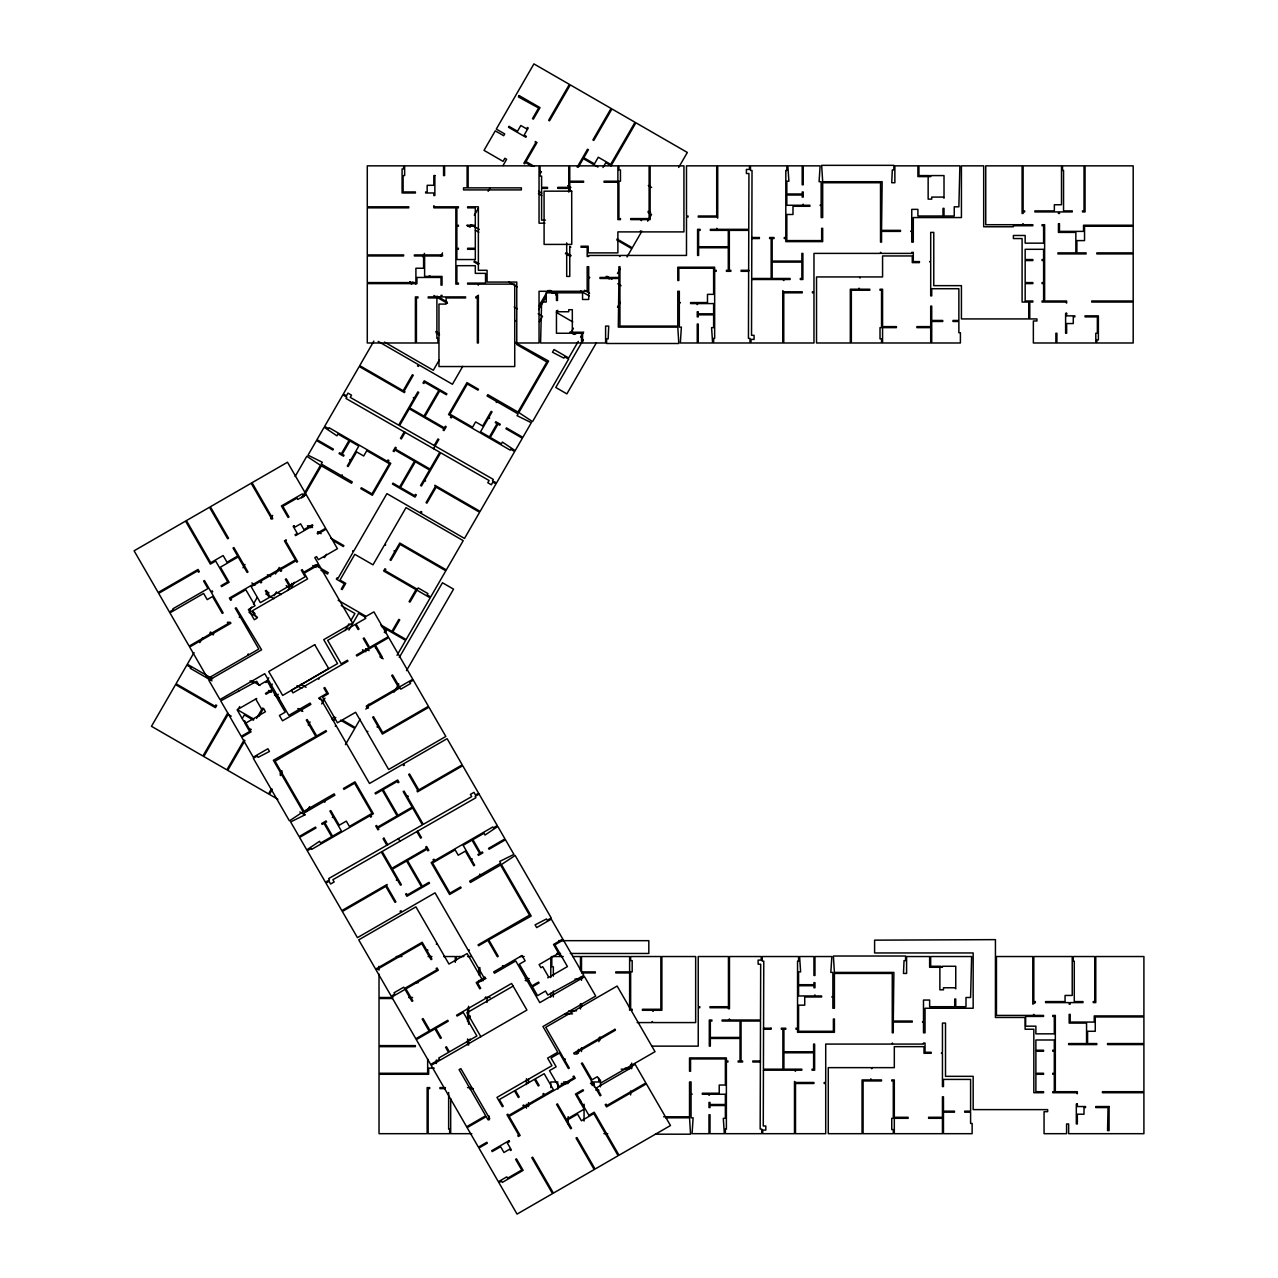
<?xml version="1.0" encoding="UTF-8"?>
<svg xmlns="http://www.w3.org/2000/svg" width="1278" height="1278" viewBox="0 0 1278 1278"><rect width="100%" height="100%" fill="white"/><g stroke="black" fill="none" stroke-linecap="round" stroke-linejoin="round"><path stroke-width="1.5" d="M433.561 448.69L438.865 439.472L437.987 438.961L434.2 445.511L435.095 446.022M270.712 518.772L272.661 515.401M295.106 476.534L306.8 456.262L320.474 465.336L301.656 497.957M194.032 652.595L187.323 664.24L212.595 678.826M199.799 642.626L202.675 637.642M243.012 567.783L244.961 564.397M373.879 341.098L359.725 365.62L403.177 390.701L412.395 374.742L413.273 375.253L404.072 391.212L404.95 391.723L404.439 392.618L359.214 366.514L343.351 393.991L346.45 395.781L347.983 393.129L351.53 395.174L350.252 397.378L398.672 425.143L414.2 398.257L413.305 397.73L414.711 397.362L417.874 391.883L418.753 392.394L409.791 407.922L423.976 416.101L438.833 390.397L424.647 382.202L423.881 383.528L422.986 383.017L424.264 380.796L446.885 393.848L446.373 394.742L439.712 390.908L424.871 416.612L444.377 427.874L445.319 426.261L446.198 426.772L443.993 430.606L443.099 430.095L443.865 428.769L409.279 408.8L399.551 425.654L493.276 479.378L492.509 480.704L496.503 483.004L514.667 451.533L510.689 449.233L510.162 450.112L452.092 416.58L451.326 417.906L450.431 417.395L451.198 416.069L448.546 414.535L466.965 382.601L478.499 389.263L477.988 390.157L467.349 384.007L449.936 414.152L472.556 427.219L475.624 421.9L482.717 425.989L491.167 411.356L492.046 411.867L488.723 417.634L489.602 418.146L488.212 418.513L480.528 431.82L489.394 436.932L497.078 423.641L495.305 422.619L495.816 421.724L500.257 424.28L499.746 425.175L497.973 424.152L490.289 437.459L501.375 443.849L502.398 442.076L515.178 450.639L522.351 438.226L505.944 428.753L506.455 427.874L522.862 437.348L531.313 422.714L517.047 415.669L518.085 413.896L497.685 402.107L496.279 402.49L496.791 401.596L487.046 395.972L487.813 394.646L517.957 412.043L546.888 361.946L516.743 344.533M422.603 256.702L424.536 253.379M411.404 284.307L412.171 282.981L409.807 281.623M440.575 256.303L442.539 252.884M303.413 496.95L321.369 465.847L351.514 483.26L352.281 481.918L342.536 476.295L342.153 474.889L341.641 475.783L321.257 464.01L322.28 462.237L308.014 455.176L316.465 440.559L332.871 450.016L333.382 449.137L316.976 439.664L324.149 427.251L336.929 435.814L337.951 434.041L349.038 440.447L341.37 453.738L339.597 452.716L339.069 453.61L343.51 456.166L344.022 455.287L342.248 454.249L349.932 440.958L358.798 446.07L351.115 459.377L349.725 459.745L350.603 460.256L347.281 466.023L348.159 466.534L356.61 451.901L363.703 456.006L366.77 450.687L389.391 463.738L371.978 493.883L361.339 487.749L360.827 488.627L372.361 495.289L390.78 463.355L388.129 461.821L388.895 460.495L388.017 459.984L387.234 461.31L329.165 427.779L328.654 428.673L324.66 426.357L342.823 394.886L346.817 397.186L346.05 398.512L439.776 452.252L430.047 469.09L395.461 449.121L396.228 447.795L395.349 447.284L393.129 451.118L394.023 451.629L394.95 450.016L414.455 461.278L399.615 486.998L392.953 483.148L392.442 484.042L415.062 497.094L416.34 494.874L415.446 494.362L414.679 495.688L400.493 487.509L415.35 461.789L429.536 469.984L420.574 485.496L421.452 486.007L424.615 480.528L425.51 481.039L425.127 479.649L440.654 452.763L489.075 480.512L487.797 482.717L491.343 484.761L492.877 482.11L495.992 483.899L480.113 511.392L434.887 485.273L435.271 486.678L426.053 502.637L426.932 503.149L436.149 487.19L479.601 512.27L464.505 538.437L421.053 513.341L421.82 512.015L420.925 511.504L420.158 512.829L386.914 493.643L353.623 551.281L352.744 550.77L353.111 552.16L338.015 578.327L337.12 577.816L336.354 579.142L344.341 583.742L341.274 589.062L342.153 589.573L345.731 583.375L339.98 580.052L354.821 554.332L373 564.828L384.263 545.323L385.668 544.939L384.774 544.428L406.021 507.622L463.211 540.658L446.326 569.908L399.774 543.038L395.413 550.578L394.023 550.946L394.902 551.457L390.046 559.876L390.924 560.403L400.142 544.428L445.814 570.803L430.702 596.954L427.156 594.909L427.922 593.583L418.178 587.944L417.411 589.286L385.045 570.595L385.812 569.269L384.918 568.758L383.64 570.962L416.005 589.653L409.104 601.619L409.982 602.146L416.9 590.164L430.191 597.848L406.132 639.527L392.825 631.843L399.742 619.878L398.864 619.367L391.947 631.332L380.652 624.814M474.298 215.295L478.228 208.506M488.148 191.301L490.145 187.866M503.053 165.501L506.631 159.287L504.858 158.264L503.069 161.363L484.011 150.357L495.273 130.851L503.692 135.708L504.714 133.934L496.295 129.078L533.916 63.9L569.397 84.38L548.661 120.292L549.54 120.803L570.276 84.891L611.076 108.438L592.896 139.925L593.791 140.436L611.954 108.95L635.022 122.273L610.692 164.383L598.28 157.226L594.446 163.872L583.806 157.721L588.407 149.75L587.529 149.238L577.193 167.114M251.59 607.194L249.721 610.405L254.897 613.392M253.443 603.983L257.15 597.545M275.505 573.966L279.259 567.448M281.032 568.486L281.543 567.592M274.115 595.82L276.415 591.826M247.756 654.783L248.267 653.905M287.806 590.516L289.515 587.56L286.192 585.644M290.026 586.682L291.959 583.343M291.368 587.449L294.323 582.305M238.443 691.382L238.954 690.503M227.74 712.996L202.914 756.001L151.475 726.303L175.549 684.625L215.455 707.677L216.733 705.456L215.838 704.945L215.071 706.271L176.06 683.746L186.812 665.119L190.805 667.435L190.278 668.314L211.972 680.839M540.562 171.188L539.795 172.514L540.674 173.025L541.441 171.699M326.481 554.285L324.58 557.559L323.685 557.048M439.105 360.236L433.306 370.269L384.518 342.105M239.721 706.574L237.788 709.929L253.875 719.21M242.453 718.236L244.37 714.913L253.491 720.185M266 682.58L268.763 677.803M270.393 687.244L272.23 684.065M244.082 740.01L226.861 769.835L203.793 756.512L228.123 714.402L231.222 716.191M256.527 718.444L262.501 708.092M244.961 740.521L227.74 770.346L268.54 793.894L271.399 788.925M258.795 716.543L263.492 708.411M462.764 366.355L452.428 384.263L419.168 365.061L418.401 366.387L417.507 365.875L418.273 364.549L378.176 341.386M578.311 167.226L583.295 158.616L597.928 167.067M278.189 694.242L277.422 695.567L274.466 693.858M568.422 191.524L570.26 188.329M602.976 167.514L605.756 162.705L611.076 165.789L635.901 122.784L687.34 152.465L678.666 167.482M345.06 630.613L349.022 623.776M350.987 620.357L354.933 613.52L341.274 605.628M348.926 630.054L358.623 613.28L364.837 616.859L365.348 615.98L338.143 600.261M539.06 305.873L547.958 290.441M538.677 309.596L546.409 296.224M539.444 321.593L542.511 316.273L538.198 313.765M555.946 295.058L556.457 294.164L549.812 290.33M280.01 774.005L281.927 770.698M308.238 725.137L310.075 721.958M272.39 789.277L269.418 794.405L277.869 799.277M280.281 775.586L282.262 772.168M321.641 703.954L324.963 698.187M557.783 310.298L556.505 312.519L572.768 321.912M333.814 716.654L332.184 719.498L333.957 720.52L335.747 717.421M384.279 632.322L386.116 629.143L381.451 626.46M385.157 632.834L386.994 629.655L405.621 640.406L397.027 655.31M573.455 328.222L570.899 332.647L573.998 334.437M306.8 811.562L309.675 806.594M345.427 744.675L354.805 728.428L340.507 720.169M360.14 719.194L355.316 727.533L342.616 720.201M365.907 709.194L368.799 704.194M578.279 341.354L568.678 357.984L554.045 349.533L552.495 352.233L563.854 358.144L564.62 356.818L568.614 359.118L532.527 421.644L518.852 412.554L548.581 361.051L514.746 342.216M580.723 337.136L583.647 332.072M617.434 273.54L620.309 268.572M627.003 256.974L631.779 248.683L616.827 240.04M641.891 231.174L632.29 247.804L617.034 238.986M647.658 221.19L651.492 214.544L648.122 212.595M399.311 657.467L442.46 582.752L453.546 589.158L406.484 670.662M583.391 339.692L555.786 387.474L566.873 393.88L596.443 342.664M394.071 692.149L398.816 683.922M617.53 307.183L620.309 302.359M304.899 814.885L290.633 821.93L299.084 836.563L315.49 827.09L316.001 827.984L299.595 837.441L306.768 849.87L319.548 841.291L320.57 843.065L331.657 836.675L323.973 823.367L322.2 824.39L321.689 823.511L326.13 820.939L326.641 821.834L324.868 822.856L332.552 836.163L341.418 831.035L333.734 817.744L332.328 817.361L333.223 816.85L329.9 811.083L330.778 810.571L339.229 825.205L346.322 821.115L349.389 826.435L372.01 813.383L354.597 783.222L343.958 789.373L343.447 788.478L354.98 781.832L373.4 813.751L370.748 815.284L371.515 816.61L370.62 817.121L369.853 815.795L311.768 849.327L311.257 848.448L307.279 850.749L325.443 882.235L329.436 879.919L328.67 878.593L422.395 824.869L412.666 808.015L378.08 827.984L378.847 829.31L377.953 829.837L375.748 826.003L376.627 825.492L377.569 827.106L397.075 815.843L382.234 790.124L375.572 793.957L375.061 793.079L397.682 780.011L398.96 782.232L398.065 782.743L397.298 781.417L383.112 789.612L397.969 815.332L412.155 807.137L403.193 791.609L404.072 791.098L407.235 796.577L408.129 796.066L407.746 797.472L423.274 824.358L471.694 796.593L470.416 794.389L473.962 792.344L475.496 795.012L478.595 793.223L462.732 765.73L417.507 791.833L416.995 790.954L417.874 790.443L408.672 774.468L409.551 773.957L418.769 789.932L462.221 764.835L447.108 738.684L403.672 763.765L404.439 765.091L403.544 765.602L402.778 764.276L369.518 783.478L336.242 725.84L335.363 726.351L335.731 724.946L320.634 698.794L319.74 699.306L318.973 697.98L326.96 693.363L323.893 688.043L324.772 687.532L328.35 693.746L322.599 697.069L337.44 722.789L355.619 712.293L366.882 731.799L367.76 731.288L367.393 732.677L388.64 769.484L445.83 736.463L428.945 707.197L382.394 734.083L378.032 726.543L377.154 727.054L377.521 725.648L372.665 717.23L373.543 716.718L382.761 732.677L428.434 706.319L413.321 680.152L409.775 682.196L410.542 683.538L400.797 689.161L400.03 687.836L367.665 706.526L368.431 707.852L367.537 708.363L366.259 706.143L398.624 687.452L391.707 675.487L392.602 674.976L399.519 686.941L412.81 679.273L388.752 637.594L375.444 645.262L382.362 657.243L381.467 657.755L374.566 645.773L356.834 656.013L356.322 655.135L368.735 647.962L363.224 638.425L364.118 637.914L369.614 647.451L388.24 636.7L373.911 611.874L365.029 616.986L365.812 618.328L356.051 623.952L358.99 629.048L358.112 629.559L355.156 624.463L327.679 640.342L341.242 663.841L347.44 660.247L347.967 661.141L319.133 677.771L318.765 679.177L318.254 678.298L292.981 692.884L291.448 690.216L337.552 663.601L323.733 639.655L352.552 623.025L318.893 564.716L304.26 573.167L307.583 578.918L252.613 610.66L256.958 618.201L254.306 619.734L248.411 609.542L255.057 605.708L245.839 589.733L230.775 598.439L231.542 599.781L230.647 600.293L229.369 598.072L295.442 559.924L284.435 540.866L286.208 539.843L285.825 541.233L297.598 561.633L296.72 562.144L295.953 560.818L280.872 569.525L281.639 570.851L280.761 571.362L279.994 570.036L260.92 581.043L261.686 582.369L260.808 582.88L260.041 581.554L251.175 586.666L260.377 602.625L269.259 597.513L265.409 590.867L266.303 590.356L270.137 597.002L289.195 585.995L285.361 579.333L286.256 578.822L290.09 585.484L305.17 576.777L301.32 570.132L302.215 569.621L303.749 572.272L318.382 563.822L314.787 557.623L316.577 556.601L318.366 559.7L337.424 548.693L326.162 529.188L317.743 534.044L317.232 533.166L325.65 528.293L306.193 494.602L297.774 499.458L297.007 498.132L282.821 506.328L288.956 516.967L288.077 517.478L281.416 505.944L302.263 493.915L303.03 495.241L305.682 493.707L287.502 462.237L252.038 482.717L272.773 518.628L271.879 519.14L251.159 483.228L210.359 506.775L228.538 538.246L227.644 538.773L209.48 507.286L186.412 520.593L210.742 562.719L223.155 555.547L226.989 562.208L237.628 556.058L233.027 548.07L233.906 547.559L247.996 571.953L247.101 572.464L238.139 556.936L220.407 567.176L229.113 582.257L221.573 586.618L221.062 585.723L227.708 581.889L215.678 561.042L210.359 564.109L185.534 521.104L134.094 550.802L158.168 592.481L198.058 569.445L199.352 571.665L198.457 572.177L197.691 570.835L158.68 593.375L169.431 611.986L173.409 609.686L172.897 608.791L207.931 588.583L203.585 581.043L204.464 580.531L210.87 591.618L212.196 590.835L212.707 591.73L211.381 592.497L223.155 612.897L222.26 613.408L212.531 596.554L207.212 599.622L203.633 593.423L169.942 612.881L189.144 646.125L228.155 623.6L227.388 622.274L230.375 622.322L230.887 623.217L189.655 647.019L207.819 678.49L258.811 649.064L240.631 617.578L239.242 617.21L240.12 616.699L235.264 608.264L236.142 607.753L261.607 649.815L208.841 680.263L219.976 699.561L264.77 673.698L288.828 715.376L310.107 703.092L310.873 704.418L301.56 709.801L302.071 710.68L300.681 710.312L282.502 720.808L279.435 715.488L285.186 712.165L272.645 690.439L266 694.274L265.489 693.379L272.134 689.545L267.022 680.679L259.035 685.28L256.734 681.302L220.743 700.887L241.222 736.352L249.657 731.495L244.529 722.629L245.424 722.118L244.657 720.792L243.763 721.303L237.117 709.769L256.622 698.507L256.239 699.897L261.878 709.657L263.651 708.635L265.441 711.734L245.935 722.997L251.047 731.863L241.734 737.246L253.268 757.199L267.885 748.748L269.45 751.464L258.092 757.359L257.325 756.033L253.332 758.333L289.419 820.859L303.094 811.786L273.364 760.282L315.778 736.463L306.305 720.073L307.199 719.546L316.672 735.952L325.986 730.585L326.497 731.463L275.058 761.161L303.988 811.258L334.133 793.862L334.9 795.188L325.155 800.827L324.772 802.217L324.261 801.338L303.86 813.112L304.899 814.885L299.819 811.961M513.117 986.105L467.013 1012.735L480.832 1036.682M545.482 220.12L541.6 220.12L541.6 188.377L547.495 188.377L547.495 187.355L541.6 187.355L541.6 176.092L540.067 176.092L540.067 165.852L568.742 165.852L568.742 187.355L557.735 187.355L557.735 188.377L568.742 188.377L568.742 191.956M544.971 223.187L539.044 223.187L539.044 165.852L468.131 165.852L468.131 187.866L521.376 187.866L521.376 189.911L463.531 189.911L463.531 187.866L467.109 187.866L467.109 165.852L444.584 165.852L444.584 175.581L443.562 175.581L443.562 165.852L404.647 165.852L404.647 175.581L403.113 175.581L403.113 191.956L415.398 191.956L415.398 192.978L402.091 192.978L402.091 168.92L403.624 168.92L403.624 165.852L367.281 165.852L367.281 206.812L408.752 206.812L408.752 207.835L367.281 207.835L367.281 254.929L403.624 254.929L403.624 255.951L367.281 255.951L367.281 282.582L415.909 282.582L415.909 268.236L423.593 268.236L423.593 255.951L414.376 255.951L414.376 254.929L442.539 254.929L442.539 255.951L424.615 255.951L424.615 276.431L442.028 276.431L442.028 285.138L441.006 285.138L441.006 277.454L416.932 277.454L416.932 283.604L367.281 283.604L367.281 342.983L415.398 342.983L415.398 296.911L417.97 296.911L417.97 297.934L416.42 297.934L416.42 342.983L437.923 342.983L437.923 338.382L436.9 338.382L436.9 297.934L428.21 297.934L428.21 296.911L441.006 296.911L441.006 295.378L442.028 295.378L442.028 296.911L465.575 296.911L465.575 297.934L446.118 297.934L446.118 304.084L438.961 304.084L438.961 366.546L514.73 366.546L514.73 284.115L478.371 284.115L478.371 285.138L477.349 284.115L467.62 284.115L467.62 283.093L485.544 283.093L485.544 273.364L475.304 273.364L475.304 265.68L456.869 265.68L456.869 283.093L458.403 283.093L458.403 284.115L455.847 284.115L455.847 207.835L433.833 207.835L433.833 205.774L434.855 206.812L458.403 206.812L458.403 207.835L456.869 207.835L456.869 225.232L458.403 225.232L458.403 226.254L456.869 226.254L456.869 248.267L458.403 248.267L458.403 249.306L456.869 249.306L456.869 259.546L475.304 259.546L475.304 249.306L467.62 249.306L467.62 248.267L475.304 248.267L475.304 226.254L467.62 226.254L467.62 225.232L475.304 225.232L475.304 207.835L467.62 207.835L467.62 206.812L478.371 206.812L478.371 270.297L487.078 270.297L487.078 282.071L516.775 282.071L516.775 342.983L539.044 342.983L539.044 291.288L587.177 291.288L587.177 266.703L588.711 266.703L588.711 277.454L589.733 277.454L588.711 278.476L588.711 299.467L582.56 299.467L582.56 292.822L557.48 292.822L557.48 300.49L556.457 300.49L556.457 292.822L546.217 292.822L546.217 302.039L541.6 302.039L540.578 342.983L581.538 342.983L581.538 333.254L571.298 333.254L571.298 332.232L569.764 332.232L569.764 333.254L556.457 333.254L556.457 310.73L557.48 311.752L568.742 311.752L568.742 309.707L572.32 309.707L572.32 332.232L575.659 334.213M569.764 246.223L570.787 247.245L569.764 247.245L569.764 276.431L566.697 276.431L566.697 242.916M572.32 332.232L582.56 332.232L582.56 342.983L605.596 342.983L605.596 326.098L608.727 326.098L608.152 338.894L606.619 338.894L606.619 343.494L678.81 343.494L677.787 327.12L618.312 327.12L618.919 278.476L599.973 278.476L599.973 277.454L618.919 277.454L618.919 266.703L619.942 266.703L619.942 326.098L677.787 326.098L677.787 291.288L679.321 291.288L679.321 302.551L680.343 302.551L679.321 303.573L679.321 327.12L681.366 327.12L680.343 342.983L697.245 342.983L697.245 324.053L698.267 324.053L698.267 342.983L712.597 342.983L711.574 327.631L713.619 327.631L713.619 314.835L698.267 314.835L698.267 316.88L697.245 316.88L697.245 311.752L698.267 311.752L698.267 313.813L713.619 313.813L713.619 303.573L698.267 303.573L697.245 304.595L697.245 303.573L690.583 303.573L690.583 302.551L707.485 302.551L707.485 294.355L713.619 294.355L713.619 268.236L678.81 268.236L678.81 280.521L677.787 280.521L677.787 267.214L714.658 267.214L714.658 270.297L716.191 270.297L716.191 271.319L714.658 271.319L714.658 338.382L713.619 338.382L713.619 342.983L749.978 342.983L749.978 338.382L748.445 338.382L748.764 230.359L729.323 230.359L729.323 270.297L730.856 270.297L730.856 271.319L726.431 271.319L726.431 270.297L728.284 270.297L728.284 247.756L698.603 247.756L698.603 255.44L697.58 255.44L697.58 229.337L700.136 229.337L700.136 230.359L698.603 230.359L698.603 246.734L728.284 246.734L728.284 230.359L710.376 230.359L710.376 229.337L716.702 229.337L716.702 228.315L717.725 229.337L748.764 229.337L748.94 173.52L746.4 173.52L746.4 169.431L749.467 169.431L749.467 165.852L717.725 165.852L717.725 218.075L716.702 217.052L698.267 217.052L698.267 216.014L716.702 216.014L716.702 165.852L686.494 165.852L686.494 216.014L688.027 216.014L688.027 217.052L686.494 217.052L686.494 255.44L619.942 255.44L619.942 256.463L618.919 255.44L588.711 255.44L588.711 256.463L587.177 256.463L587.177 247.245L581.027 247.245L581.027 246.223L588.199 246.223L588.199 252.884L617.881 252.884L617.881 231.893L640.422 231.893L640.422 230.871L641.444 231.893L683.938 231.893L683.938 165.852L650.135 165.852L650.135 219.608L641.444 219.608L641.444 220.631L640.422 219.608L630.693 219.608L630.693 218.586L649.112 218.586L649.112 165.852L618.919 165.852L618.919 169.942L620.453 169.942L620.453 181.204L618.919 181.204L618.919 218.586L620.453 218.586L620.453 219.608L617.881 219.608L617.881 182.227L604.063 182.227L604.063 181.204L617.881 181.204L617.881 165.852L569.764 165.852L569.764 181.204L583.583 181.204L583.583 182.227L569.764 182.227L569.764 191.54M558.63 940.672L648.825 940.672L648.825 953.468L570.387 953.468M556.665 953.468L560.579 953.468M396.228 956.535L401.979 956.535M428.066 956.535L431.948 956.535M443.626 956.535L455.303 956.535L455.303 962.366M463.834 956.535L456.326 956.535L456.326 960.433M467.588 956.535L471.342 956.535M520.306 956.535L524.156 956.535M563.279 956.535L551.808 956.535L551.808 966.775L553.342 966.775L553.342 976.168M572.832 956.535L580.484 956.535L580.484 970.529M581.506 972.925L595.324 972.925L595.324 971.903L581.506 971.903L581.506 956.535L629.623 956.535L629.623 971.903L615.804 971.903L615.804 972.925L629.623 972.925L629.623 1010.291M481.838 978.549L485.784 978.549M525.226 978.549L529.172 978.549M574.972 979.06L580.484 979.06M478.547 980.593L483.451 980.593M525.178 980.593L529.14 980.593M414.855 982.654L418.369 982.654M392.841 997.495L379.023 997.495L379.023 974.092M408.64 997.495L412.586 997.495M485.129 997.495L490.113 997.495M392.41 998.517L379.023 998.517L379.023 1045.612L415.366 1045.612L415.366 1046.65L379.023 1046.65L379.023 1073.264L427.651 1073.264L427.651 1058.935M568.854 1010.802L576.602 1010.802M564.604 1013.869L572.512 1013.869M470.144 1015.93L468.611 1015.93L468.611 1006.249M470.144 1016.953L468.611 1016.953L468.611 1024.285M637.131 1022.576L652.147 1022.576L652.147 1021.553L653.17 1022.576L695.663 1022.576L695.663 956.535L661.876 956.535L661.876 1010.291L653.17 1010.291L653.17 1011.313L652.147 1010.291L642.419 1010.291L642.419 1009.269L660.854 1009.269L660.854 956.535L630.645 956.535L630.645 960.625L632.179 960.625L632.179 971.903L630.645 971.903L630.645 1009.269L632.179 1009.269L632.179 1010.291M651.62 1046.139L698.235 1046.139L698.235 1007.735L699.769 1007.735L699.769 1006.713L698.235 1006.713L698.235 956.535L728.444 956.535L728.444 1006.713L710.009 1006.713L710.009 1007.735L728.444 1007.735L728.444 1008.757L729.466 1008.757L729.466 956.535L761.209 956.535L761.209 960.113L758.126 960.113L758.126 964.219L760.682 964.219L760.506 1020.02L729.466 1020.02L729.466 1018.997L728.444 1020.02L722.118 1020.02L722.118 1021.042L740.026 1021.042L740.026 1037.432L710.328 1037.432L710.328 1021.042L711.878 1021.042L711.878 1020.02L709.306 1020.02L709.306 1046.139L710.328 1046.139L710.328 1038.455L740.026 1038.455L740.026 1060.98L738.157 1060.98L738.157 1062.002L742.582 1062.002L742.582 1060.98L741.048 1060.98L741.048 1021.042L760.506 1021.042L760.17 1129.065L761.72 1129.065L761.72 1133.682L725.361 1133.682L725.361 1129.065L726.383 1129.065L726.383 1062.002L727.917 1062.002L727.917 1060.98L726.383 1060.98L726.383 1057.912L689.529 1057.912L689.529 1071.22L690.551 1071.22L690.551 1058.935L725.361 1058.935L725.361 1085.038L719.226 1085.038L719.226 1093.233L702.325 1093.233L702.325 1094.256L708.986 1094.256L708.986 1095.278L710.009 1094.256L725.361 1094.256L725.361 1104.496L710.009 1104.496L710.009 1102.451L708.986 1102.451L708.986 1107.563L710.009 1107.563L710.009 1105.518L725.361 1105.518L725.361 1118.314L723.316 1118.314L724.338 1133.682L710.009 1133.682L710.009 1114.735L708.986 1114.735L708.986 1133.682L692.085 1133.682L693.107 1117.803L691.063 1117.803L691.063 1094.256L692.085 1094.256L691.063 1093.233L691.063 1081.971L689.529 1081.971L689.529 1116.78L663.586 1116.78M434.232 1068.152L428.673 1068.152L428.673 1074.287L379.023 1074.287L379.023 1133.682L427.14 1133.682L427.14 1087.594L429.696 1087.594L429.696 1088.632L428.162 1088.632L428.162 1133.682L449.664 1133.682L449.664 1129.065L448.642 1129.065L448.642 1092.482M624.974 1068.152L630.645 1068.152L630.645 1064.558M621.172 1069.175L628.76 1069.175M557.943 1081.971L550.786 1081.971L550.786 1087.642M563.582 1081.971L569.205 1081.971M590.995 1081.971L598.903 1081.971L598.903 1078.185M561.361 1083.504L568.183 1083.504M590.436 1083.504L594.302 1083.504L594.302 1086.827M445.431 1087.594L439.936 1087.594L439.936 1088.632L445.159 1088.632M467.508 1087.594L471.422 1087.594M469.537 1088.632L473.419 1088.632M595.836 1090.166L598.903 1090.166M665.742 1117.803L689.529 1117.803L690.551 1134.193L655.438 1134.193M471.806 1133.682L450.687 1133.682L450.687 1098.665M603.903 1133.682L607.737 1133.682M648.313 185.502L651.636 187.435M616.97 182.195L617.849 182.706M648.01 211.349L650.678 212.883M534.332 166.412L525.993 161.603L537 142.529L535.226 141.507L535.61 142.912L523.836 163.296L524.715 163.808L525.482 162.482L532.191 166.348M567.672 185.661L570.931 187.531M538.581 191.333L541.76 193.17M538.405 193.585L541.84 195.582M566.026 252.693L571.122 255.632M606.81 276.24L611.906 279.179M565.403 253.523L570.483 256.447M605.98 276.943L609.35 278.892M617.753 283.732L621.076 285.665M471.023 224.736L479.202 229.465M584.509 290.266L589.637 293.221M466.789 225.248L470.224 227.228M475.368 230.2L478.803 232.197M580.643 290.985L589.206 295.937M549.3 291.208L552.623 293.141M479.154 263.715L474.489 261.031L473.978 261.926L478.307 264.418M508.74 281.991L517.175 286.847M514.171 306.992L517.27 308.781M514.746 320.331L515.641 320.842M429.344 275.76L430.239 276.272M412.682 282.103L415.925 283.972M436.948 296.113L447.172 302.007M433.849 295.506L447.476 303.365M435.798 331.513L439.185 333.462M436.117 332.871L439.552 334.852M309.196 525.625L312.535 527.558M330.778 538.086L343.878 545.642L343.367 546.537L334.053 541.153M307.391 525.769L310.826 527.75M317.695 531.712L321.145 533.693M318.573 565.914L318.941 567.32L328.254 572.688L327.488 574.014L320.938 570.244M314.963 565.004L318.062 566.809M312.759 565.515L316.033 567.4M267.39 574.796L270.696 576.697M375.492 647.547L376.371 648.058M278.013 592.752L281.208 594.589M251.83 582.944L255.265 584.925M265.536 590.867L268.971 592.848M365.668 648.681L369.102 650.662M379.933 656.908L383.192 658.793M265.776 593.966L273.955 598.679M362.441 649.767L365.827 651.732M249.002 612.354L257.501 617.258M210.359 632.019L213.682 633.936M300.921 684.305L306.065 687.276M209.911 632.945L213.298 634.894M297.055 685.615L301.816 688.363M319.196 698.411L322.551 700.344M251.51 680.599L259.881 685.439M268.556 690.439L271.511 692.149M250.009 680.918L253.252 682.803M274.482 695.04L279.483 697.932M297.822 708.523L302.822 711.415M250.408 729.035L251.287 729.546M398.416 838.608L399.934 841.275M631.667 1063.072L631.667 1068.743M630.645 1090.997L630.645 1094.958M600.436 1079.926L600.436 1086.827M599.925 1036.921L599.925 1040.244M598.903 1037.944L598.903 1041.698M584.062 1104.16L584.062 1121.046M581.506 976.648L581.506 980.37M581.506 1003.645L581.506 1006.968M581.506 1047.672L581.506 1051.554M580.484 1003.645L580.484 1009.013M580.484 1100.406L580.484 1102.451M578.423 1049.366L578.423 1053.312M568.183 1116.684L568.183 1123.953M557.943 1083.504L557.943 1089.032M553.342 990.961L553.342 996.92M550.786 957.222L550.786 977.51M550.786 993.182L550.786 997.096M528.517 1078.712L528.517 1082.69M528.517 1102.563L528.517 1106.54M526.456 1078.728L526.456 1084.607M526.456 1104.24L526.456 1108.17M489.091 1116.045L489.091 1119.959M487.046 998.517L487.046 1002.383M479.873 967.542L479.873 974.874M478.851 967.542L478.851 974.874M470.144 1038.966L470.144 1039.988L468.611 1039.988L468.611 1045.1M467.588 1008.15L467.588 1021.617M467.588 1038.95L467.588 1044.717M436.357 1059.957L436.357 1063.536M379.023 966.296L379.023 970.194M751.688 279.499L751.528 335.315L754.068 335.315L754.068 339.405L751.001 339.405L751.001 342.983L782.743 342.983L782.743 290.761L783.765 291.799L802.201 291.799L802.201 292.822L783.765 292.822L783.765 342.983L813.974 342.983L813.974 292.822L812.441 292.822L812.441 291.799L813.974 291.799L813.974 253.395L880.526 253.395L880.526 252.373L881.548 253.395L911.757 253.395L911.757 252.373L913.291 252.373L913.291 261.591L919.441 261.591L919.441 262.613L912.268 262.613L912.268 255.951L882.571 255.951L882.571 276.943L860.046 276.943L860.046 277.965L859.024 276.943L816.53 276.943L816.53 342.983L850.317 342.983L850.317 289.227L859.024 289.227L859.024 288.205L860.046 289.227L869.775 289.227L869.775 290.25L851.34 290.25L851.34 342.983L881.548 342.983L881.548 338.894L880.015 338.894L880.015 327.631L881.548 327.631L881.548 290.25L880.015 290.25L880.015 289.227L882.571 289.227L882.571 326.609L896.405 326.609L896.405 327.631L882.571 327.631L882.571 342.983L930.703 342.983L930.703 327.631L916.885 327.631L916.885 326.609L930.703 326.609L930.703 306.129L931.726 306.129L931.726 320.458L942.733 320.458L942.733 321.481L931.726 321.481L931.726 342.983L960.401 342.983L960.401 332.743L958.867 332.743L958.867 321.481L952.973 321.481L952.973 320.458L958.867 320.458L958.867 288.716L931.726 288.716L931.726 295.889L930.703 295.889L930.703 262.613L929.681 261.591L930.703 261.591L930.703 232.404L933.771 232.404L933.771 285.649L961.423 285.649L961.423 318.925L1028.742 318.925L1028.742 302.039L1022.096 302.039L1022.096 238.555L1013.39 238.555L1013.39 235.471L1025.164 235.471L1025.164 243.155L1043.599 243.155L1043.599 225.743L1042.049 225.743L1042.049 224.72L1044.621 224.72L1044.621 301.001L1066.635 301.001L1066.635 303.062L1065.612 302.039L1042.049 302.039L1042.049 301.001L1043.599 301.001L1043.599 283.604L1042.049 283.604L1042.049 282.582L1043.599 282.582L1043.599 260.568L1042.049 260.568L1042.049 259.546L1043.599 259.546L1043.599 249.306L1025.164 249.306L1025.164 259.546L1032.848 259.546L1032.848 260.568L1025.164 260.568L1025.164 282.582L1032.848 282.582L1032.848 283.604L1025.164 283.604L1025.164 301.001L1032.848 301.001L1032.848 302.039L1029.764 302.039L1029.764 318.925L1036.937 318.925L1036.937 320.97L1033.359 320.97L1033.359 342.983L1055.884 342.983L1055.884 333.254L1056.906 333.254L1056.906 342.983L1095.805 342.983L1095.805 333.254L1097.355 333.254L1097.355 316.88L1085.054 316.88L1085.054 315.858L1098.377 315.858L1098.377 339.916L1096.843 339.916L1096.843 342.983L1133.187 342.983L1133.187 302.039L1091.716 302.039L1091.716 301.001L1133.187 301.001L1133.187 253.907L1096.843 253.907L1096.843 252.884L1133.187 252.884L1133.187 226.254L1084.543 226.254L1084.543 240.599L1076.875 240.599L1076.875 252.884L1086.092 252.884L1086.092 253.907L1057.928 253.907L1057.928 252.884L1075.852 252.884L1075.852 232.404L1058.44 232.404L1058.44 223.698L1059.462 223.698L1059.462 231.382L1083.52 231.382L1083.52 225.232L1133.187 225.232L1133.187 165.852L1085.054 165.852L1085.054 211.924L1082.498 211.924L1082.498 210.902L1084.032 210.902L1084.032 165.852L1062.529 165.852L1062.529 170.453L1063.552 170.453L1063.552 210.902L1072.258 210.902L1072.258 211.924L1059.462 211.924L1059.462 213.458L1058.44 213.458L1058.44 211.924L1034.892 211.924L1034.892 210.902L1054.35 210.902L1054.35 204.752L1061.507 204.752L1061.507 165.852L1023.119 165.852L1023.119 210.902L1024.652 210.902L1024.652 211.924L1023.119 211.924L1023.119 213.458L1022.096 213.458L1022.096 165.852L985.737 165.852L985.737 224.72L1022.096 224.72L1023.119 223.698L1023.119 224.72L1032.848 224.72L1032.848 225.743L1013.39 225.743L1013.39 226.765L983.693 226.765L983.693 165.852L961.423 165.852L961.423 217.564L913.291 217.564L913.291 242.133L911.757 242.133L911.757 231.382L910.735 231.382L911.757 230.359L911.757 209.368L917.908 209.368L917.908 216.014L942.988 216.014L942.988 208.346L944.011 208.346L944.011 216.014L954.251 216.014L954.251 206.812L958.867 206.812L959.89 165.852L918.93 165.852L918.93 175.581L929.17 175.581L929.17 176.604L930.703 176.604L930.703 175.581L944.011 175.581L944.011 198.106L942.988 197.084L931.726 197.084L931.726 199.128L928.147 199.128L928.147 176.604L917.908 176.604L917.908 165.852L894.872 165.852L894.872 182.738L891.74 182.738L892.3 169.942L893.833 169.942L893.833 165.341L821.658 165.341L822.681 181.716L882.139 181.716L881.548 230.359L900.495 230.359L900.495 231.382L881.548 231.382L881.548 242.133L880.526 242.133L880.526 182.738L822.681 182.738L822.681 217.564L821.147 217.564L821.147 206.285L820.109 205.263L821.147 205.263L821.147 181.716L819.086 181.716L820.109 165.852L803.223 165.852L803.223 184.783L802.201 184.783L802.201 165.852L787.855 165.852L788.893 181.204L786.833 181.204L786.833 194L802.201 194L802.201 191.956L803.223 191.956L803.223 197.084L802.201 197.084L802.201 195.023L786.833 195.023L786.833 205.263L802.201 205.263L803.223 204.24L803.223 205.263L809.885 205.263L809.885 206.285L792.983 206.285L792.983 214.48L786.833 214.48L786.833 240.599L821.658 240.599L821.658 228.315L822.681 228.315L822.681 241.622L785.81 241.622L785.81 238.555L784.277 238.555L784.277 237.516L785.81 237.516L785.81 170.453L786.833 170.453L786.833 165.852L750.49 165.852L750.49 170.453L752.023 170.453L751.704 278.476L771.145 278.476L771.145 238.555L769.612 238.555L769.612 237.516L774.037 237.516L774.037 238.555L772.168 238.555L772.168 261.079L801.865 261.079L801.865 253.395L802.888 253.395L802.888 279.499L800.332 279.499L800.332 278.476L801.865 278.476L801.865 262.102L772.168 262.102L772.168 278.476L790.092 278.476L790.092 279.499L783.765 279.499L783.765 280.521L782.743 279.499L751.688 279.499M763.429 1070.197L763.27 1125.998L765.81 1125.998L765.81 1130.087L762.742 1130.087L762.742 1133.682L794.485 1133.682L794.485 1081.46L795.507 1082.482L813.942 1082.482L813.942 1083.504L795.507 1083.504L795.507 1133.682L825.716 1133.682L825.716 1083.504L824.182 1083.504L824.182 1082.482L825.716 1082.482L825.716 1044.078L892.268 1044.078L892.268 1043.056L893.29 1044.078L923.499 1044.078L923.499 1043.056L925.032 1043.056L925.032 1052.273L931.183 1052.273L931.183 1053.296L924.01 1053.296L924.01 1046.65L894.312 1046.65L894.312 1067.641L871.788 1067.641L871.788 1068.664L870.765 1067.641L828.272 1067.641L828.272 1133.682L862.059 1133.682L862.059 1079.926L870.765 1079.926L870.765 1078.904L871.788 1079.926L881.516 1079.926L881.516 1080.948L863.081 1080.948L863.081 1133.682L893.29 1133.682L893.29 1129.576L891.756 1129.576L891.756 1118.314L893.29 1118.314L893.29 1080.948L891.756 1080.948L891.756 1079.926L894.312 1079.926L894.312 1117.291L908.131 1117.291L908.131 1118.314L894.312 1118.314L894.312 1133.682L942.445 1133.682L942.445 1118.314L928.611 1118.314L928.611 1117.291L942.445 1117.291L942.445 1096.812L943.468 1096.812L943.468 1111.157L954.474 1111.157L954.474 1112.179L943.468 1112.179L943.468 1133.682L972.127 1133.682L972.127 1123.442L970.593 1123.442L970.593 1112.179L964.714 1112.179L964.714 1111.157L970.593 1111.157L970.593 1079.415L943.468 1079.415L943.468 1086.572L942.445 1086.572L942.445 1053.296L941.423 1053.296L942.445 1052.273L942.445 1023.087L945.512 1023.087L945.512 1076.332L973.165 1076.332L973.165 1109.623L1047.656 1109.623L1047.656 1111.668L1044.062 1111.668L1044.062 1133.682L1066.587 1133.682L1066.587 1123.953L1068.648 1123.953L1068.648 1133.682L1143.906 1133.682L1143.906 1092.722L1102.435 1092.722L1102.435 1091.7L1143.906 1091.7L1143.906 1044.589L1107.547 1044.589L1107.547 1043.567L1143.906 1043.567L1143.906 1016.953L1095.262 1016.953L1095.262 1031.282L1087.578 1031.282L1087.578 1043.567L1096.796 1043.567L1096.796 1044.589L1068.648 1044.589L1068.648 1043.567L1086.556 1043.567L1086.556 1023.087L1069.159 1023.087L1069.159 1014.397L1070.181 1014.397L1070.181 1022.065L1094.24 1022.065L1094.24 1015.93L1143.906 1015.93L1143.906 956.535L1095.773 956.535L1095.773 1002.607L1093.217 1002.607L1093.217 1001.585L1094.751 1001.585L1094.751 956.535L1073.248 956.535L1073.248 961.136L1074.271 961.136L1074.271 1001.585L1082.977 1001.585L1082.977 1002.607L1070.181 1002.607L1070.181 1004.157L1069.159 1004.157L1069.159 1002.607L1045.596 1002.607L1045.596 1001.585L1065.053 1001.585L1065.053 995.45L1072.226 995.45L1072.226 956.535L1033.822 956.535L1033.822 1001.585L1035.356 1001.585L1035.356 1002.607L1032.8 1004.157L1032.8 956.535L996.457 956.535L996.457 1015.419L1032.8 1015.419L1033.822 1014.397L1033.822 1015.419L1043.551 1015.419L1043.551 1016.441L1025.643 1016.441L1025.643 1026.17L1035.883 1026.17L1035.883 1033.838L1054.302 1033.838L1054.302 1016.441L1052.768 1016.441L1052.768 1015.419L1055.324 1015.419L1055.324 1091.7L1077.338 1091.7L1077.338 1093.744L1076.316 1092.722L1052.768 1092.722L1052.768 1091.7L1054.302 1091.7L1054.302 1074.287L1052.768 1074.287L1052.768 1073.264L1054.302 1073.264L1054.302 1051.251L1052.768 1051.251L1052.768 1050.228L1054.302 1050.228L1054.302 1039.988L1035.883 1039.988L1035.883 1050.228L1043.551 1050.228L1043.551 1051.251L1035.883 1051.251L1035.883 1073.264L1043.551 1073.264L1043.551 1074.287L1035.883 1074.287L1035.883 1091.7L1043.551 1091.7L1043.551 1092.722L1033.822 1092.722L1033.822 1029.237L1025.116 1029.237L1025.116 1017.464L995.434 1017.464L995.434 939.634L874.599 940.161L874.599 952.957L973.165 952.957L973.165 1008.246L925.032 1008.246L925.032 1032.816L923.499 1032.816L923.499 1022.065L922.476 1022.065L923.499 1021.042L923.499 1000.051L929.633 1000.051L929.633 1006.713L954.73 1006.713L954.73 999.029L955.752 999.029L955.752 1006.713L965.992 1006.713L965.992 997.495L970.593 997.495L971.615 956.535L930.672 956.535L930.672 966.264L940.912 966.264L940.912 967.286L942.445 967.286L942.445 966.264L955.752 966.264L955.752 988.789L954.73 987.766L943.468 987.766L943.468 989.811L939.873 989.811L939.873 967.286L929.633 967.286L929.633 956.535L906.597 956.535L906.597 973.437L903.482 973.437L904.041 960.625L905.575 960.625L905.575 956.024L833.384 956.024L834.406 972.414L893.881 972.414L893.29 1021.042L912.236 1021.042L912.236 1022.065L893.29 1022.065L893.29 1032.816L892.268 1032.816L892.268 973.437L834.406 973.437L834.406 1008.246L832.873 1008.246L832.873 996.984L831.85 996.984L832.873 995.961L832.873 972.414L830.828 972.414L831.85 956.535L814.965 956.535L814.965 975.481L813.942 975.481L813.942 956.535L799.597 956.535L800.619 971.903L798.574 971.903L798.574 984.699L813.942 984.699L813.942 982.654L814.965 982.654L814.965 987.766L813.942 987.766L813.942 985.721L798.574 985.721L798.574 995.961L813.942 995.961L814.965 994.939L814.965 995.961L821.61 995.961L821.61 996.984L804.725 996.984L804.725 1005.179L798.574 1005.179L798.574 1031.282L833.384 1031.282L833.384 1018.997L834.406 1018.997L834.406 1032.304L797.552 1032.304L797.552 1029.237L796.018 1029.237L796.018 1028.215L797.552 1028.215L797.552 961.136L798.574 961.136L798.574 956.535L762.231 956.535L762.231 961.136L763.765 961.136L763.429 1069.175L782.887 1069.175L782.887 1029.237L781.353 1029.237L781.353 1028.215L785.778 1028.215L785.778 1029.237L783.909 1029.237L783.909 1051.762L813.607 1051.762L813.607 1044.078L814.629 1044.078L814.629 1070.197L812.073 1070.197L812.073 1069.175L813.607 1069.175L813.607 1052.784L783.909 1052.784L783.909 1069.175L801.833 1069.175L801.833 1070.197L795.507 1070.197L795.507 1071.22L794.485 1070.197L763.429 1070.197M519.172 95.578L518.405 96.92L538.613 107.991L532.479 118.63L533.357 119.142L540.019 107.624L519.172 95.578M509.075 126.41L508.564 127.289L525.849 137.273L526.36 136.395L524.14 135.101L528.245 128.008L527.351 127.496L526.584 128.838L520.817 125.5L517.494 131.267L509.075 126.41M404.231 431.868L400.461 438.418L401.356 438.929L405.126 432.395L404.231 431.868M314.707 644.687L268.731 671.557L282.678 695.424L328.654 668.554L314.707 644.687M294.084 525.833L293.189 526.344L297.295 533.437L295.074 534.715L295.585 535.61L312.87 525.625L312.359 524.731L303.94 529.603L300.618 523.836L294.851 527.159L294.084 525.833M383.959 838.192L383.08 838.703L386.851 845.237L387.745 844.726L383.959 838.192M479.106 794.101L475.128 796.402L475.895 797.744L382.17 851.467L391.899 868.305L426.485 848.352L425.718 847.01L426.596 846.499L428.817 850.333L427.922 850.844L426.996 849.231L407.49 860.493L422.331 886.213L428.993 882.363L429.504 883.258L406.883 896.309L405.605 894.089L406.484 893.578L407.267 894.92L421.452 886.724L406.596 861.005L392.41 869.2L401.372 884.711L400.477 885.223L397.33 879.743L396.436 880.27L396.803 878.865L381.291 851.979L332.871 879.727L334.149 881.932L330.603 883.993L329.069 881.325L325.954 883.114L341.833 910.607L387.058 884.488L386.675 885.894L395.892 901.853L395.014 902.364L385.796 886.405L342.344 911.486L357.441 937.653L400.893 912.572L400.126 911.23L401.02 910.719L401.787 912.061L435.031 892.859L468.323 950.497L469.202 949.985L468.834 951.375L483.931 977.542L484.825 977.031L485.592 978.357L477.605 982.974L480.672 988.293L479.793 988.805L476.199 982.59L481.966 979.267L467.125 953.548L448.945 964.043L437.683 944.538L436.277 944.154L437.172 943.643L415.925 906.853L358.719 939.873L375.62 969.139L422.171 942.253L426.532 949.794L427.922 950.161L427.044 950.672L431.9 959.107L431.021 959.618L421.804 943.659L376.131 970.018L391.244 996.185L394.79 994.124L394.023 992.798L403.768 987.175L404.535 988.501L436.9 969.81L436.133 968.484L437.028 967.973L438.306 970.194L405.941 988.868L412.842 1000.85L411.963 1001.361L405.046 989.38L391.755 997.064L415.813 1038.742L429.12 1031.058L422.203 1019.093L423.082 1018.582L429.999 1030.547L447.731 1020.307L448.243 1021.202L435.83 1028.359L441.341 1037.896L440.447 1038.407L434.951 1028.886L416.324 1039.637L430.654 1064.462L439.52 1059.334L438.753 1058.008L448.514 1052.385L445.575 1047.273L446.453 1046.762L449.393 1051.858L476.886 1035.995L463.323 1012.495L457.109 1016.074L456.597 1015.195L485.416 998.549L485.8 997.159L486.311 998.038L511.583 983.453L526.935 1010.051L431.165 1065.341L466.63 1126.749L485.688 1115.742L459.074 1069.638L460.847 1068.616L489.762 1118.713L487.988 1119.736L486.199 1116.637L467.141 1127.643L478.403 1147.149L486.822 1142.292L487.333 1143.171L478.915 1148.043L498.372 1181.735L506.791 1176.862L507.558 1178.204L521.744 1170.009L515.609 1159.37L516.488 1158.858L523.149 1170.376L502.302 1182.422L501.535 1181.08L498.883 1182.613L517.047 1214.1L552.527 1193.62L531.792 1157.708L532.67 1157.197L553.406 1193.109L594.206 1169.562L576.027 1138.075L576.921 1137.564L595.085 1169.05L618.137 1155.727L593.823 1113.617L581.41 1120.774L577.576 1114.128L566.937 1120.279L571.538 1128.25L570.659 1128.762L556.569 1104.384L557.464 1103.872L566.426 1119.384L584.158 1109.144L575.451 1094.08L582.992 1089.719L583.503 1090.613L576.841 1094.447L588.886 1115.295L594.206 1112.211L619.031 1155.216L670.471 1125.535L646.396 1083.856L606.491 1106.892L605.213 1104.671L606.107 1104.16L606.874 1105.486L645.885 1082.961L635.134 1064.35L631.14 1066.651L631.651 1067.529L596.634 1087.754L600.979 1095.294L600.101 1095.805L593.695 1084.718L592.369 1085.485L591.858 1084.607L593.184 1083.84L581.41 1063.44L582.289 1062.929L592.018 1079.782L597.337 1076.699L600.932 1082.913L655.023 1051.682L617.13 986.057L545.754 1027.272L563.933 1058.759L565.323 1059.127L564.445 1059.638L569.301 1068.073L568.422 1068.584L559.46 1053.056L551.026 1057.928L556.154 1066.795L549.492 1070.629L558.71 1086.588L573.79 1077.881L573.023 1076.555L573.902 1076.044L575.196 1078.265L509.123 1116.397L520.13 1135.471L518.357 1136.493L517.846 1135.615L518.74 1135.088L506.967 1114.704L507.845 1114.192L508.612 1115.518L523.692 1106.812L522.926 1105.486L523.804 1104.975L524.571 1106.301L543.645 1095.294L542.878 1093.968L543.757 1093.457L544.524 1094.783L553.39 1089.671L544.172 1073.696L535.306 1078.824L539.156 1085.469L538.262 1085.98L534.428 1079.335L515.354 1090.342L519.203 1096.987L518.309 1097.498L514.475 1090.853L499.394 1099.559L503.244 1106.205L502.35 1106.716L496.982 1097.403L551.952 1065.66L547.607 1058.12L557.799 1052.241L542.958 1026.522L595.708 996.057L584.573 976.775L539.795 1002.623L515.737 960.944L494.458 973.245L493.691 971.903L503.005 966.535L502.478 965.641L503.883 966.024L522.063 955.529L525.13 960.848L519.363 964.171L531.92 985.897L538.565 982.063L539.076 982.942L532.431 986.792L537.543 995.658L545.53 991.041L547.831 995.035L583.806 975.449L563.326 939.969L554.908 944.841L560.036 953.707L559.141 954.219L559.908 955.545L560.802 955.033L567.448 966.567L547.942 977.83L548.326 976.424L542.687 966.679L540.913 967.702L539.124 964.586L558.63 953.324L553.518 944.458L562.815 939.09L551.297 919.138L536.664 927.588L535.099 924.873L546.473 918.962L547.24 920.304L551.233 917.987L515.146 855.477L501.455 864.551L531.201 916.054L488.787 939.857L498.244 956.264L497.366 956.775L487.892 940.368L478.579 945.752L478.068 944.857L529.507 915.176L500.577 865.062L470.432 882.475L469.665 881.149L479.41 875.51L479.793 874.12L480.304 874.999L500.688 863.225L499.666 861.452L513.932 854.407L505.481 839.774L489.075 849.247L488.563 848.352L504.97 838.879L497.797 826.467L485.017 835.029L483.995 833.256L472.908 839.662L480.576 852.969L482.349 851.947L482.86 852.825L478.435 855.381L477.924 854.503L479.697 853.48L472.013 840.173L463.147 845.285L470.831 858.592L472.221 858.976L471.342 859.487L474.665 865.238L473.787 865.749L465.336 851.132L458.243 855.222L455.176 849.902L432.555 862.954L449.968 893.098L460.607 886.964L461.118 887.843L449.584 894.504L431.149 862.586L433.817 861.053L433.05 859.711L433.929 859.199L434.712 860.541L492.781 826.994L493.292 827.888L497.286 825.588L479.106 794.101M417.714 831.099L416.82 831.611L420.59 838.144L421.484 837.633L417.714 831.099M614.91 1029.317L573.678 1053.12L574.189 1054.015L577.177 1054.062L576.41 1052.737L615.421 1030.196L614.91 1029.317M508.979 1140.727L491.695 1150.711L492.206 1151.59L500.625 1146.733L503.947 1152.5L509.714 1149.162L510.481 1150.504L511.376 1149.992L507.27 1142.899L509.491 1141.605L508.979 1140.727M434.855 175.581L433.833 175.581L433.833 185.31L427.171 185.31L427.171 191.956L425.638 191.956L425.638 192.978L433.833 192.978L433.833 195.534L434.855 195.534L434.855 175.581M571.697 191.157L544.061 191.173L544.109 244.417L571.761 244.402L571.697 191.157M759.372 237.516L751.815 237.516L751.815 238.555L759.372 238.555L759.372 237.516M748.636 270.297L741.096 270.297L741.096 271.319L748.636 271.319L748.636 270.297M478.371 295.378L475.815 296.911L475.815 297.934L477.349 297.934L477.349 342.983L478.371 342.983L478.371 295.378M1066.635 313.302L1065.612 313.302L1065.612 333.254L1066.635 333.254L1066.635 323.542L1073.28 323.542L1073.28 316.88L1074.83 316.88L1074.83 315.858L1066.635 315.858L1066.635 313.302M771.113 1028.215L763.557 1028.215L763.557 1029.237L771.113 1029.237L771.113 1028.215M760.378 1060.98L752.822 1060.98L752.822 1062.002L760.378 1062.002L760.378 1060.98M1077.338 1103.984L1076.316 1103.984L1076.316 1123.953L1077.338 1123.953L1077.338 1114.224L1084 1114.224L1084 1107.563L1085.533 1107.563L1085.533 1106.54L1077.338 1106.54L1077.338 1103.984M1109.08 1106.54L1095.773 1106.54L1095.773 1107.563L1108.058 1107.563L1107.547 1130.599L1109.08 1130.599L1109.08 1106.54"/></g></svg>
